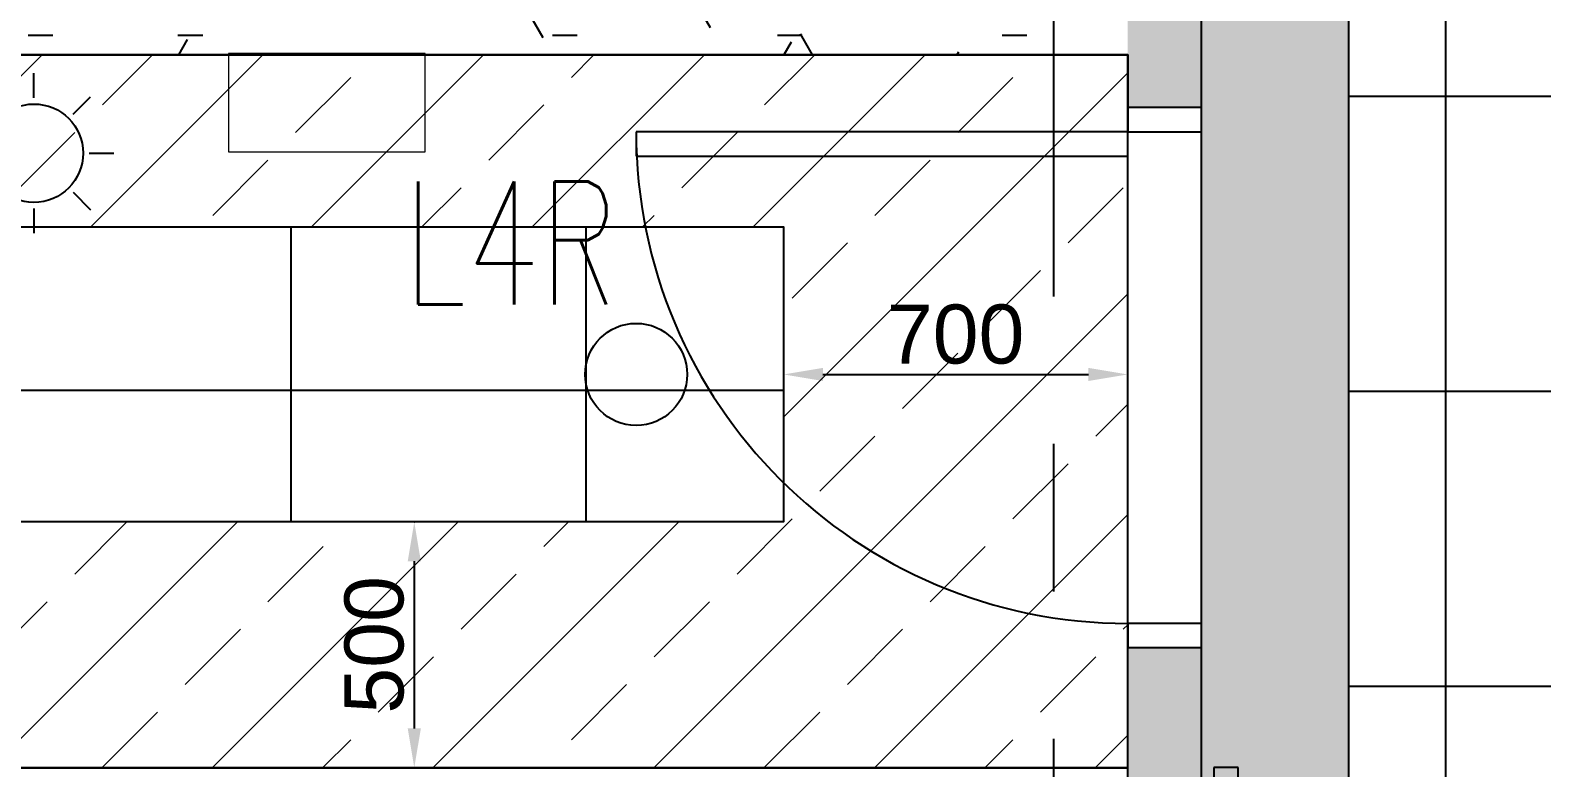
# Model space of a CAD drawing. Header units: millimetres. Extents: x -92759 to 184353, y -15225 to 86714.
# Drawn here: x -62616 to -59541, y 57641 to 59141 of the extents above; entities that cross this region are included whole.
import ezdxf

# ---------------------------------------------------------------- set-up
doc = ezdxf.new("R2010")
doc.units = ezdxf.units.MM
doc.linetypes.add('HIDDEN', pattern=[0.375, 0.25, -0.125])
doc.linetypes.add('IDA - Grid Line', pattern=[2100, 1200, -300, 300, -300])
doc.layers.get('Defpoints').update_dxf_attribs({"color": 8})
for name, color, linetype in [('0-1', 9, 'Continuous'), ('A-_DOOR----_E', 8, 'Continuous'), ('A-_WALL----_H-1', 9, 'Continuous'), ('A-_WALLPRTN_E', 8, 'Continuous'), ('A-PATT-CONC', 8, 'Continuous'), ('AAG_Dimension', 7, 'Continuous'), ('E-_LITG _ CKT -DB', 1, 'HIDDEN'), ('E-legend', 1, 'Continuous'), ('HF', 7, 'Continuous'), ('M-ACMV_FCU', 5, 'Continuous')]:
    doc.layers.add(name, color=color, linetype=linetype)
for name, color, linetype, true_color in [('A-_DETA----_ED-2', 1, 'Continuous', 0xff0000), ('E-_FIREALAM_E-1', 1, 'Continuous', 0xff0000), ('S-_ANOTGRID_E-1', 9, 'IDA - Grid Line', 0x808080)]:
    doc.layers.add(name, color=color, linetype=linetype, true_color=true_color)
doc.layers.add('HFI 9MM FPB', color=94, linetype='Continuous', lineweight=5)
doc.layers.add('M-ACMV_Control Panel', color=7, linetype='Continuous', lineweight=25)
doc.styles.add('Arial', font='arial.ttf')
doc.styles.add('Simplex', font='simplex_.ttf', dxfattribs={"width": 0.7, "height": 450})
doc.styles.get("Standard").update_dxf_attribs({"font": 'arial.ttf'})
doc.dimstyles.get("Standard").update_dxf_attribs({"dimtxt": 0.18, "dimasz": 0.18, "dimexe": 0.18, "dimexo": 0.0625, "dimgap": 0.09, "dimtad": 0, "dimtih": 1, "dimtoh": 1, "dimdec": 4, "dimzin": 0, "dimdsep": 46, "dimtxsty": 'Standard', "dimcen": 0.09, "dimadec": 0, "dimazin": 0, "dimtfac": 1, "dimtdec": 4, "dimtofl": 0, "dimtmove": 0, "dimatfit": 3, "dimfxl": 1, "dimtolj": 1, "dimtzin": 0, "dimarcsym": 0})
pattern_1 = [(0, (-11870.95, 40538.29), (609.6, 152.4), [50.292, -406.908, 50.292, -406.908, -2438.4]), (0, (-11870.95, 40538.29), (609.6, 152.4), [-914.4, 50.292, -864.108, 50.292, -406.908, -1066.8]), (0, (-11870.95, 40538.29), (609.6, 152.4), [-2286, 50.292, -254.508, 50.292, -711.708]), (120, (-11642.35, 40614.49), (-436.7823, 451.7291), [50.292, -406.908, 50.292, -406.908, -2438.4]), (120, (-11642.35, 40614.49), (-436.7823, 451.7291), [-914.4, 50.292, -864.108, 50.292, -406.908, -1066.8]), (120, (-11642.35, 40614.49), (-436.7823, 451.7291), [-2286, 50.292, -254.508, 50.292, -711.708]), (240, (-11566.15, 40919.29), (-172.8177, -604.1291), [50.292, -406.908, 50.292, -406.908, -2438.4]), (240, (-11566.15, 40919.29), (-172.8177, -604.1291), [-914.4, 50.292, -864.108, 50.292, -406.908, -1066.8]), (240, (-11566.15, 40919.29), (-172.8177, -604.1291), [-2286, 50.292, -254.508, 50.292, -711.708])]

# ---------------------------------------------------------------- blocks, each defined once
blk = doc.blocks.new('IDA - Strobe Light - IDA - Strobe Light-8826107-BLK8_RHH_1ST STOREY PLAN')
at = {"layer": 'A-_DETA----_ED-2'}
for p, q in [((0, 312.5), (0, 362.5)), ((-79.5, 279.5), (-114.9, 314.9)), ((79.5, 279.5), (114.9, 314.9)), ((-112.5, 200), (-162.5, 200)), ((112.5, 200), (162.5, 200)), ((-79.5, 120.5), (-114.9, 85.1)), ((79.5, 120.5), (114.9, 85.1)), ((0, 87.5), (0, 37.5))]:
    blk.add_line(p, q, dxfattribs=at)
blk.add_circle((0, 200), 100, dxfattribs=at)
blk = doc.blocks.new('One-Pane_Sliding_Door_4854 - B8-SD04 1100x2200-10511346-BLK8_RHH_1ST STOREY PLAN')
at = {"layer": 'A-_DOOR----_E'}
for p, q in [((-550, 150), (-1650, 150)), ((-1650, 150), (-1650, 100)), ((-550, 100), (-550, 150)), ((-1650, 100), (-550, 100))]:
    blk.add_line(p, q, dxfattribs=at)
blk = doc.blocks.new('IDA - F - Single - Swing1 - 1100L X 2200H -TD-03-10510367-BLK8_RHH_1ST STOREY PLAN')
at = {"layer": 'A-_DOOR----_E'}
for p, q in [((500, 1075), (450, 1075)), ((450, 1075), (450, 75)), ((500, 75), (500, 1075)), ((-500, 75), (-550, 75)), ((-500, -75), (-500, 75)), ((450, 75), (500, 75)), ((550, 75), (500, 75)), ((500, 75), (500, -75)), ((-550, -75), (-500, -75)), ((500, -75), (550, -75))]:
    blk.add_line(p, q, dxfattribs=at)
blk.add_arc((500, 75), 1000, 90, 180, dxfattribs=at)
blk = doc.blocks.new('A$Cb2bf8f38')
at = {"layer": 'A-_WALL----_H-1'}
h = blk.add_hatch(dxfattribs=at)
h.set_pattern_fill('FP_1', color=256, style=0, pattern_type=2)
h.set_pattern_definition(pattern_1)
h.paths.add_polyline_path([(-17450, 22700), (-17300, 22700), (-17300, 22900.7), (-17450, 22900.7), (-17450, 22850)])
h.paths.add_polyline_path([(-17437.1, 24000.7), (-17300, 24000.7), (-17300, 25343.7), (-17450, 25343.7), (-17450, 24000.7)])
h.paths.add_polyline_path([(-17300, 26443.7), (-17300, 26800), (-17450, 26800), (-17450, 26443.7), (-17375, 26443.7)])
h.paths.add_polyline_path([(-17375, 28400), (-17300, 28400), (-17300, 28500), (-17450, 28500), (-17450, 28400), (-17437.1, 28400)])
h.paths.add_polyline_path([(-17391.7, 29100), (-17300, 29100), (-17300, 34000), (-17450, 34000), (-17450, 29100), (-17437.1, 29100)])
h.paths.add_polyline_path([(-17450, 35600), (-17300, 35600), (-17300, 37500), (-17450, 37500)])
h = blk.add_hatch(dxfattribs=at)
h.set_pattern_fill('FP_1', color=256, style=0, pattern_type=2)
h.set_pattern_definition(pattern_1)
h.paths.add_polyline_path([(-24649, 26550), (-17450, 26550), (-17450, 26700), (-24649, 26700)])
at = {"layer": 'A-_WALLPRTN_E'}
for p, q in [((-17300, 26443.7), (-17300, 26800)), ((-24649, 26550), (-17450, 26550)), ((-17450, 26550), (-17450, 26443.7)), ((-17450, 26443.7), (-17300, 26443.7)), ((-17300, 25343.7), (-17450, 25343.7)), ((-17450, 24007.7), (-17450, 25343.7)), ((-17300, 24000.7), (-17300, 25343.7)), ((-17450, 25100), (-19850, 25100))]:
    blk.add_line(p, q, dxfattribs=at)
at = {"layer": 'S-_ANOTGRID_E-1'}
blk.add_line((-17600, -20141.4), (-17600, 53272.8), dxfattribs=at)
at = {"layer": 'A-_DOOR----_E'}
for name, p, rotation in [('IDA - F - Single - Swing1 - 1100L X 2200H -TD-03-10510367-BLK8_RHH_1ST STOREY PLAN', (-17375, 25893.7), 89.99999999999991), ('One-Pane_Sliding_Door_4854 - B8-SD04 1100x2200-10511346-BLK8_RHH_1ST STOREY PLAN', (-17375, 23450.7), 269.9999999999999)]:
    blk.add_blockref(name, p, dxfattribs=dict(at, rotation=rotation))
at = {"layer": 'E-_FIREALAM_E-1', "rotation": 180}
blk.add_blockref('IDA - Strobe Light - IDA - Strobe Light-8826107-BLK8_RHH_1ST STOREY PLAN', (-19675, 26550), dxfattribs=at)
blk = doc.blocks.new('*D540')
at = {"layer": 'AAG_Dimension', "color": 0, "lineweight": -2, "transparency": 16777216}
for p, q in [((-6279, 485361.6), (-6279, 485361.5)), ((-6199, 485361.7), (-5659, 485361.7)), ((-5579, 485361.8), (-5579, 485361.9))]:
    blk.add_line(p, q, dxfattribs=at)
at = {"layer": 'AAG_Dimension', "color": 0, "transparency": 16777216}
for points in [[(-6199, 485375), (-6199, 485348.4), (-6279, 485361.7)], [(-5659, 485375), (-5659, 485348.4), (-5579, 485361.7)]]:
    blk.add_solid(points, dxfattribs=at)
at = {"layer": 'Defpoints', "color": 0, "transparency": 16777216}
for p in [(-6279, 485361.7), (-5579, 485361.7), (-5579, 485361.7)]:
    blk.add_point(p, dxfattribs=at)
at = {"layer": 'AAG_Dimension', "color": 152, "true_color": 0x2776bb, "transparency": 16777216, "insert": (-5929, 485443), "char_height": 120, "attachment_point": 5, "style": 'Arial'}
blk.add_mtext('\\A1;700', dxfattribs=at)
blk = doc.blocks.new('*D541')
at = {"layer": 'AAG_Dimension', "color": 0, "lineweight": -2, "transparency": 16777216}
for p, q in [((-7030.2, 485061.7), (-7030.1, 485061.7)), ((-7030.3, 484981.7), (-7030.3, 484641.7)), ((-7030.2, 484561.7), (-7030.1, 484561.7))]:
    blk.add_line(p, q, dxfattribs=at)
at = {"layer": 'AAG_Dimension', "color": 0, "transparency": 16777216}
for points in [[(-7043.6, 484981.7), (-7016.9, 484981.7), (-7030.3, 485061.7)], [(-7043.6, 484641.7), (-7016.9, 484641.7), (-7030.3, 484561.7)]]:
    blk.add_solid(points, dxfattribs=at)
at = {"layer": 'Defpoints', "color": 0, "transparency": 16777216}
for p in [(-7030.3, 485061.7), (-7030.3, 484561.7), (-7030.3, 484561.7)]:
    blk.add_point(p, dxfattribs=at)
at = {"layer": 'AAG_Dimension', "color": 152, "true_color": 0x2776bb, "transparency": 16777216, "insert": (-7111.5, 484811.7), "char_height": 120, "attachment_point": 5, "rotation": 90, "style": 'Arial'}
blk.add_mtext('\\A1;500', dxfattribs=at)
blk = doc.blocks.new('A$C020d881d')
at = {"layer": 'E-legend', "lineweight": 25}
blk.add_circle((818.7, 172), 103.8, dxfattribs=at)
at = {"layer": 'E-legend', "lineweight": 25, "style": 'Simplex', "width": 0.7}
blk.add_text('L4R', height=250, dxfattribs=at).set_placement((345.2, 314.3))
blk = doc.blocks.new('EL_B8_L1_R4')
at = {"layer": 'E-_LITG _ CKT -DB', "ltscale": 0.5}
blk.add_blockref('A$C020d881d', (-8475.7, -14830.3), dxfattribs=at)
blk = doc.blocks.new('A$Ce886c8c0')
at = {"layer": 'M-ACMV_Control Panel', "lineweight": 5}
blk.add_lwpolyline([(200, -200), (200, 200), (0, 200), (0, -200)], close=True, dxfattribs=at)
blk.add_solid([(0, -200), (200, -200), (200, 200), (0, -200)], dxfattribs=at)
blk = doc.blocks.new('ACMV_B8L1_R9')
at = {"layer": 'M-ACMV_Control Panel', "lineweight": 5, "rotation": 270}
blk.add_blockref('A$Ce886c8c0', (227790.7, -50860.9), dxfattribs=at)
blk = doc.blocks.new('RCP_B8L1')
at = {"layer": 'A-PATT-CONC'}
h = blk.add_hatch(dxfattribs=at)
h.set_pattern_fill('ANSI37', color=256, scale=189, angle=45)
h.set_pattern_definition([(90, (-3329.05, 499461.7), (-600.075, 0), []), (180, (-3329.05, 499461.7), (-6e-14, -600.075), [])])
h.paths.add_polyline_path([(-5129.04966, 499461.70958), (-3329.04966, 499461.70958), (-3329.04966, 465261.70958), (-5129.04966, 465261.70958), (-5129.04966, 497661.70958)])
h = blk.add_hatch(dxfattribs=at)
h.set_pattern_fill('ANSI37', color=256, scale=189, angle=45)
h.set_pattern_definition([(90, (-12279, 482661.7), (-600.075, 0), []), (180, (-12279, 482661.7), (-6e-14, -600.075), [])])
h.paths.add_polyline_path([(-12278.98401, 485661.70949), (-12278.98575, 482661.70949), (-8078.98575, 482661.70949), (-8078.98575, 485061.70949), (-6278.98575, 485061.70949), (-6278.98575, 485661.70949)])
at = {"layer": 'HFI 9MM FPB'}
h = blk.add_hatch(dxfattribs=at)
h.set_pattern_fill('ANSI33', color=256, scale=50)
h.set_pattern_definition([(45, (-300000, 500000), (-224.5064, 224.5064), []), (45, (-299775.5, 500000), (-224.5064, 224.5064), [158.75, -79.375])])
h.paths.add_polyline_path([(-5429.05312, 464761.70958), (-5429.05312, 497561.70958), (-6479.04966, 497561.70958), (-6479.04966, 499961.70958), (-3029.04966, 499961.70958), (-3029.05312, 482711.70958), (-2429.04966, 482711.70958), (-2429.04966, 481511.70958), (-3029.04966, 481511.70958), (-3029.04966, 475336.70967), (-2679.04966, 475336.70967), (-2679.04966, 464761.70958)])
h.paths.add_polyline_path([(-5129.04966, 499461.70958), (-3329.04966, 499461.70958), (-3329.04966, 465261.70958), (-5129.04966, 465261.70958), (-5129.04966, 497661.70958)], flags=16)
h = blk.add_hatch(dxfattribs=at)
h.set_pattern_fill('ANSI33', color=256, scale=50)
h.paths.add_polyline_path([(-12779.04792, 486011.70958), (-12778.48421, 484211.6882), (-12378.48595, 484211.6882), (-12379.04966, 482311.70939), (-7979.04966, 482311.70939), (-7979.04966, 484561.70958), (-5579.04966, 484561.70958), (-5579.04966, 486011.70958)])
h.paths.add_polyline_path([(-12278.98401, 485661.70949), (-6278.98575, 485661.70949), (-6278.98575, 485061.70949), (-8078.98575, 485061.70949), (-8078.98575, 482661.70949), (-12278.98575, 482661.70949)], flags=16)
at = {"layer": 'HF'}
for points in [[(-5429.05312, 464761.70958), (-5429.05312, 497561.70958), (-6479.04966, 497561.70958), (-6479.04966, 499961.70958), (-3029.04966, 499961.70958), (-3029.05312, 482711.70958), (-2429.04966, 482711.70958), (-2429.04966, 481511.70958), (-3029.04966, 481511.70958), (-3029.04966, 475336.70967), (-2679.04966, 475336.70967), (-2679.04966, 464761.70958)], [(-5129.04966, 499461.70958), (-3329.04966, 499461.70958), (-3329.04966, 465261.70958), (-5129.04966, 465261.70958), (-5129.04966, 497661.70958)], [(-12779.04792, 486011.70958), (-12778.48421, 484211.6882), (-12378.48595, 484211.6882), (-12379.04966, 482311.70939), (-7979.04966, 482311.70939), (-7979.04966, 484561.70958), (-5579.04966, 484561.70958), (-5579.04966, 486011.70958)], [(-12278.98401, 485661.70949), (-6278.98575, 485661.70949), (-6278.98575, 485061.70949), (-8078.98575, 485061.70949), (-8078.98575, 482661.70949), (-12278.98575, 482661.70949)]]:
    blk.add_lwpolyline(points, close=True, dxfattribs=at)
at = {"layer": 'AAG_Dimension'}
dim = blk.add_linear_dim(base=(-5579.04966, 485361.70949), p1=(-6278.98575, 485361.70949), p2=(-5579.04966, 485361.70949), dimstyle='Standard', dxfattribs=at)
dim.commit()
dim.dimension.update_dxf_attribs({"geometry": '*D540', "text_midpoint": (-5929.0177, 485442.97824)})
dim = blk.add_linear_dim(base=(-7030.25815, 484561.70958), p1=(-7030.25815, 485061.70949), p2=(-7030.25815, 484561.70958), angle=90, dimstyle='Standard', dxfattribs=at)
dim.commit()
dim.dimension.update_dxf_attribs({"geometry": '*D541', "text_midpoint": (-7111.52691, 484811.70953)})

msp = doc.modelspace()

# ---------------------------------------------------------------- block references
at = {"layer": '0-1'}
msp.add_blockref('A$Cb2bf8f38', (-42933, 32541.2), dxfattribs=at)

# ---------------------------------------------------------------- next in the draw order: block references
at = {"color": 0}
msp.add_blockref('EL_B8_L1_R4', (-53725.9, 73099.6), dxfattribs=at)
at = {"layer": 'A-PATT-CONC', "color": 152, "true_color": 0x2776bb}
msp.add_blockref('RCP_B8L1', (-54804, -426920.5), dxfattribs=at)

# ---------------------------------------------------------------- next in the draw order: block references
at = {"layer": 'M-ACMV_FCU', "color": 5}
msp.add_blockref('ACMV_B8L1_R9', (-289803, 109954.6), dxfattribs=at)

doc.saveas('drawing.dxf')
